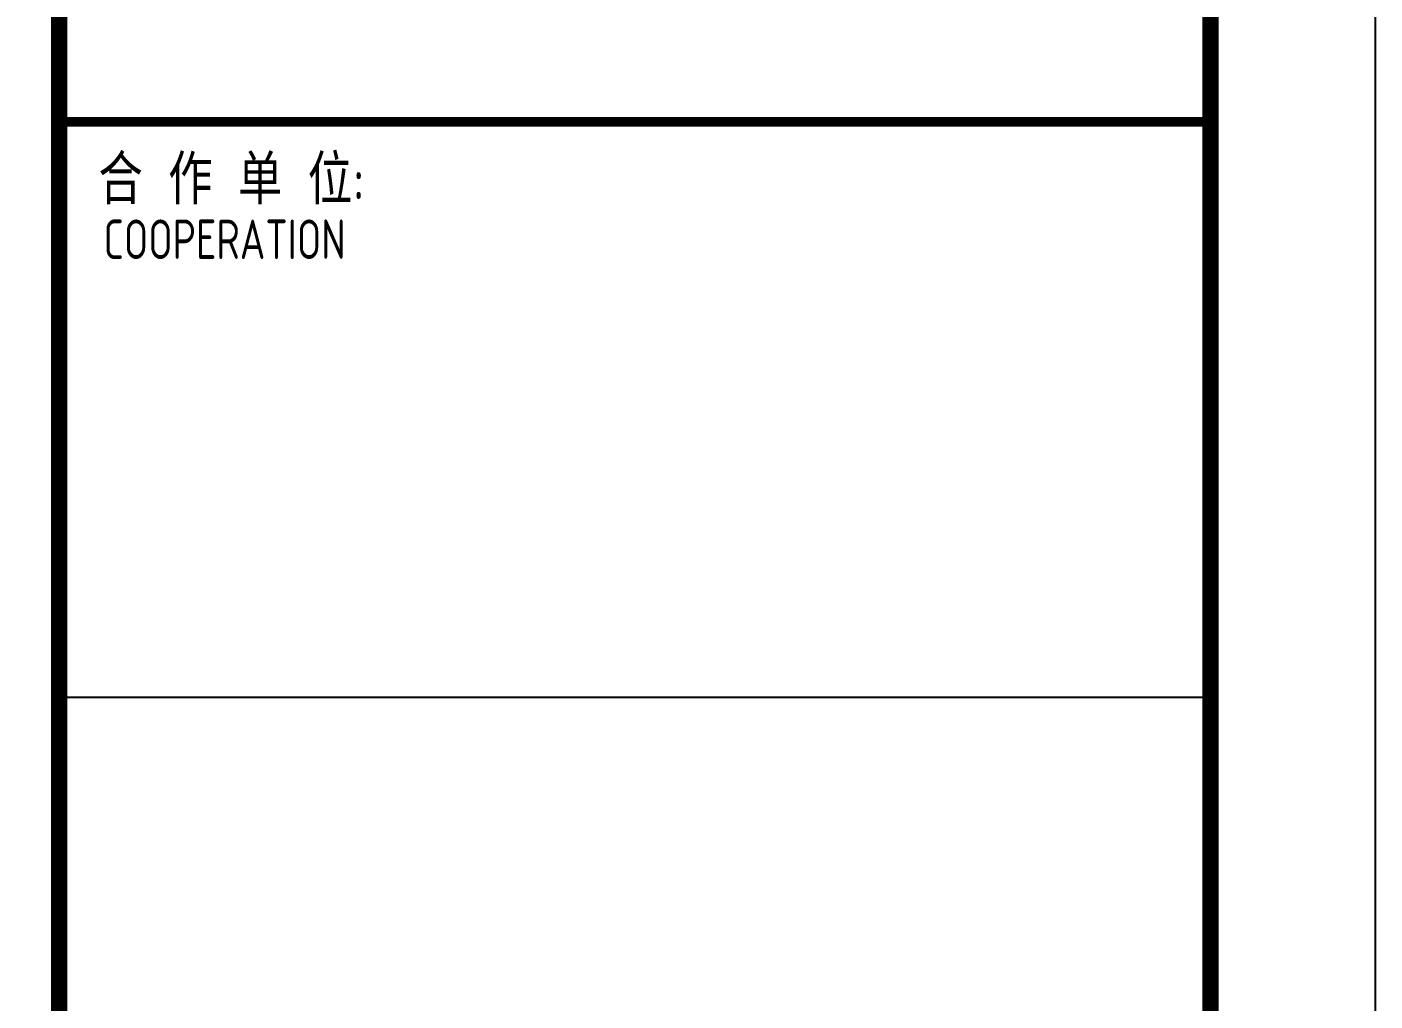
# Model space of a CAD drawing. Extents: x 2350667 to 3185789, y 309667 to 706270.
# Drawn here: x 2426571 to 2434767, y 421944 to 427867 of the extents above; entities that cross this region are included whole.
import ezdxf
from ezdxf.enums import TextEntityAlignment as Align

# ---------------------------------------------------------------- set-up
doc = ezdxf.new("R2010")
doc.units = 0
doc.header["$LTSCALE"] = 1000
for name, color, linetype in [('0-底图', 7, 'Continuous'), ('BTTK', 7, 'Continuous'), ('PUB_TITLE', 4, 'Continuous')]:
    doc.layers.add(name, color=color, linetype=linetype)
doc.styles.add('HZ(TK)', font='geniso.shx', dxfattribs={"width": 0.9, "bigfont": 'hztxt.shx'})

# ---------------------------------------------------------------- blocks, each defined once
blk = doc.blocks.new('vhtemplate_2020年新竖式图框_A1')
at = {"layer": 'BTTK'}
blk.add_line((831, 494), (761, 494), dxfattribs=at)
at = {"layer": 'BTTK', "const_width": 0.6}
blk.add_lwpolyline([(831, 529), (761, 529)], dxfattribs=at)
at = {"layer": 'PUB_TITLE', "color": 7}
blk.add_lwpolyline([(0, 594), (841, 594), (841, 0), (0, 0)], close=True, dxfattribs=at)
at = {"layer": 'PUB_TITLE', "const_width": 1}
blk.add_lwpolyline([(25, 10), (831, 10), (831, 584), (25, 584)], close=True, dxfattribs=at)
blk.add_lwpolyline([(761, 10), (761, 584)], dxfattribs=at)
at = {"layer": 'BTTK', "style": 'HZ(TK)', "width": 0.9}
blk.add_text('合 作 单 位:', height=3, dxfattribs=at).set_placement((763.382, 523.978))
at = {"layer": 'BTTK', "style": 'HZ(TK)', "width": 0.8}
blk.add_text('COOPERATION', height=2.4, dxfattribs=at).set_placement((771.054, 521.857), align=Align.MIDDLE_CENTER)
at = {"layer": 'BTTK', "color": 4, "style": 'HZ(TK)', "width": 0.9}
for tag, p in [('合作单位', (796, 511.5)), ('建设单位', (796, 209.5)), ('工程名称', (796, 176.5)), ('子项名称', (806, 160)), ('图纸名称', (796, 141))]:
    blk.add_attdef(tag, text='', height=3.5, dxfattribs=at).set_placement(p, align=Align.MIDDLE_CENTER)
for tag, p in [('注册证书号', (808.5, 309.006)), ('注册印章号', (808.5, 301.006)), ('设计号', (806, 193)), ('图别', (789.75, 34)), ('图号', (822.25, 34)), ('版本号', (789.75, 26)), ('日期', (822.25, 26))]:
    blk.add_attdef(tag, text='', height=3.5, dxfattribs=at).set_placement(p, align=Align.MIDDLE)

msp = doc.modelspace()

# ---------------------------------------------------------------- block references
at = {"layer": '0-底图', "xscale": 100, "yscale": 100, "zscale": 100}
msp.add_blockref('vhtemplate_2020年新竖式图框_A1', (2350667.1, 374390.3), dxfattribs=at)

doc.saveas('drawing.dxf')
